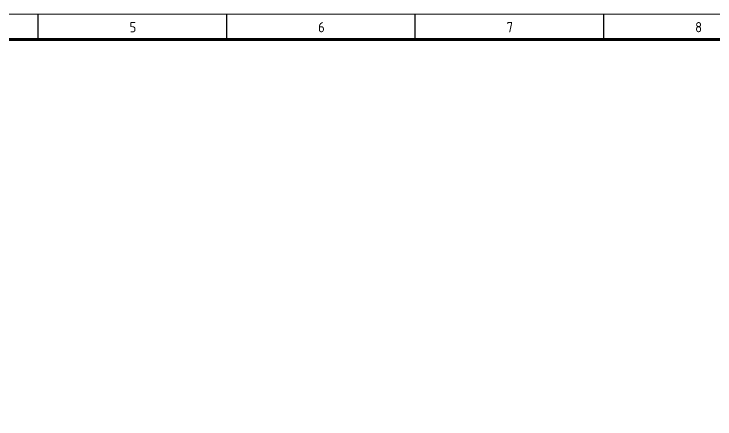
# Model space of a CAD drawing. Header units: inches. Extents: x 735 to 7643, y 526 to 1733.
# Drawn here: x 4671.1 to 5037.6, y 1521.3 to 1732.9 of the extents above; entities that cross this region are included whole.
import ezdxf

# ---------------------------------------------------------------- set-up
doc = ezdxf.new("R2010")
doc.units = ezdxf.units.IN
doc.header["$MEASUREMENT"] = 0
doc.styles.add('TEG BORDER', font='isocp.shx')

# ---------------------------------------------------------------- blocks, each defined once
blk = doc.blocks.new('TEG BORDER A2')
for p, q in [((148.5, 420), (148.5, 415)), ((185.63, 420), (185.63, 415)), ((222.75, 420), (222.75, 415)), ((259.88, 420), (259.88, 415))]:
    blk.add_line(p, q)
at = {"linetype": 'Continuous'}
blk.add_line((489, 415), (5, 415), dxfattribs=at)
at = {"color": 5, "lineweight": 15}
blk.add_lwpolyline([(0, 420), (594, 420), (594, 0), (0, 0)], close=True, dxfattribs=at)
at = {"lineweight": 100}
blk.add_lwpolyline([(5, 415), (589, 415), (589, 5), (5, 5)], close=True, dxfattribs=at)
at = {"char_height": 2, "attachment_point": 1, "style": 'TEG BORDER'}
for s, insert in [('5', (166.55, 418.41)), ('6', (203.67, 418.41)), ('7', (240.8, 418.41)), ('8', (277.92, 418.41))]:
    blk.add_mtext_dynamic_manual_height_columns(s, width=2, gutter_width=1, heights=[0], dxfattribs=dict(at, insert=insert))

msp = doc.modelspace()

# ---------------------------------------------------------------- block references
at = {"color": 8, "lineweight": 20, "xscale": 2.6554, "yscale": 2.6554, "zscale": 2.6554}
msp.add_blockref('TEG BORDER A2', (4289.26, 617.66), dxfattribs=at)

doc.saveas('drawing.dxf')
